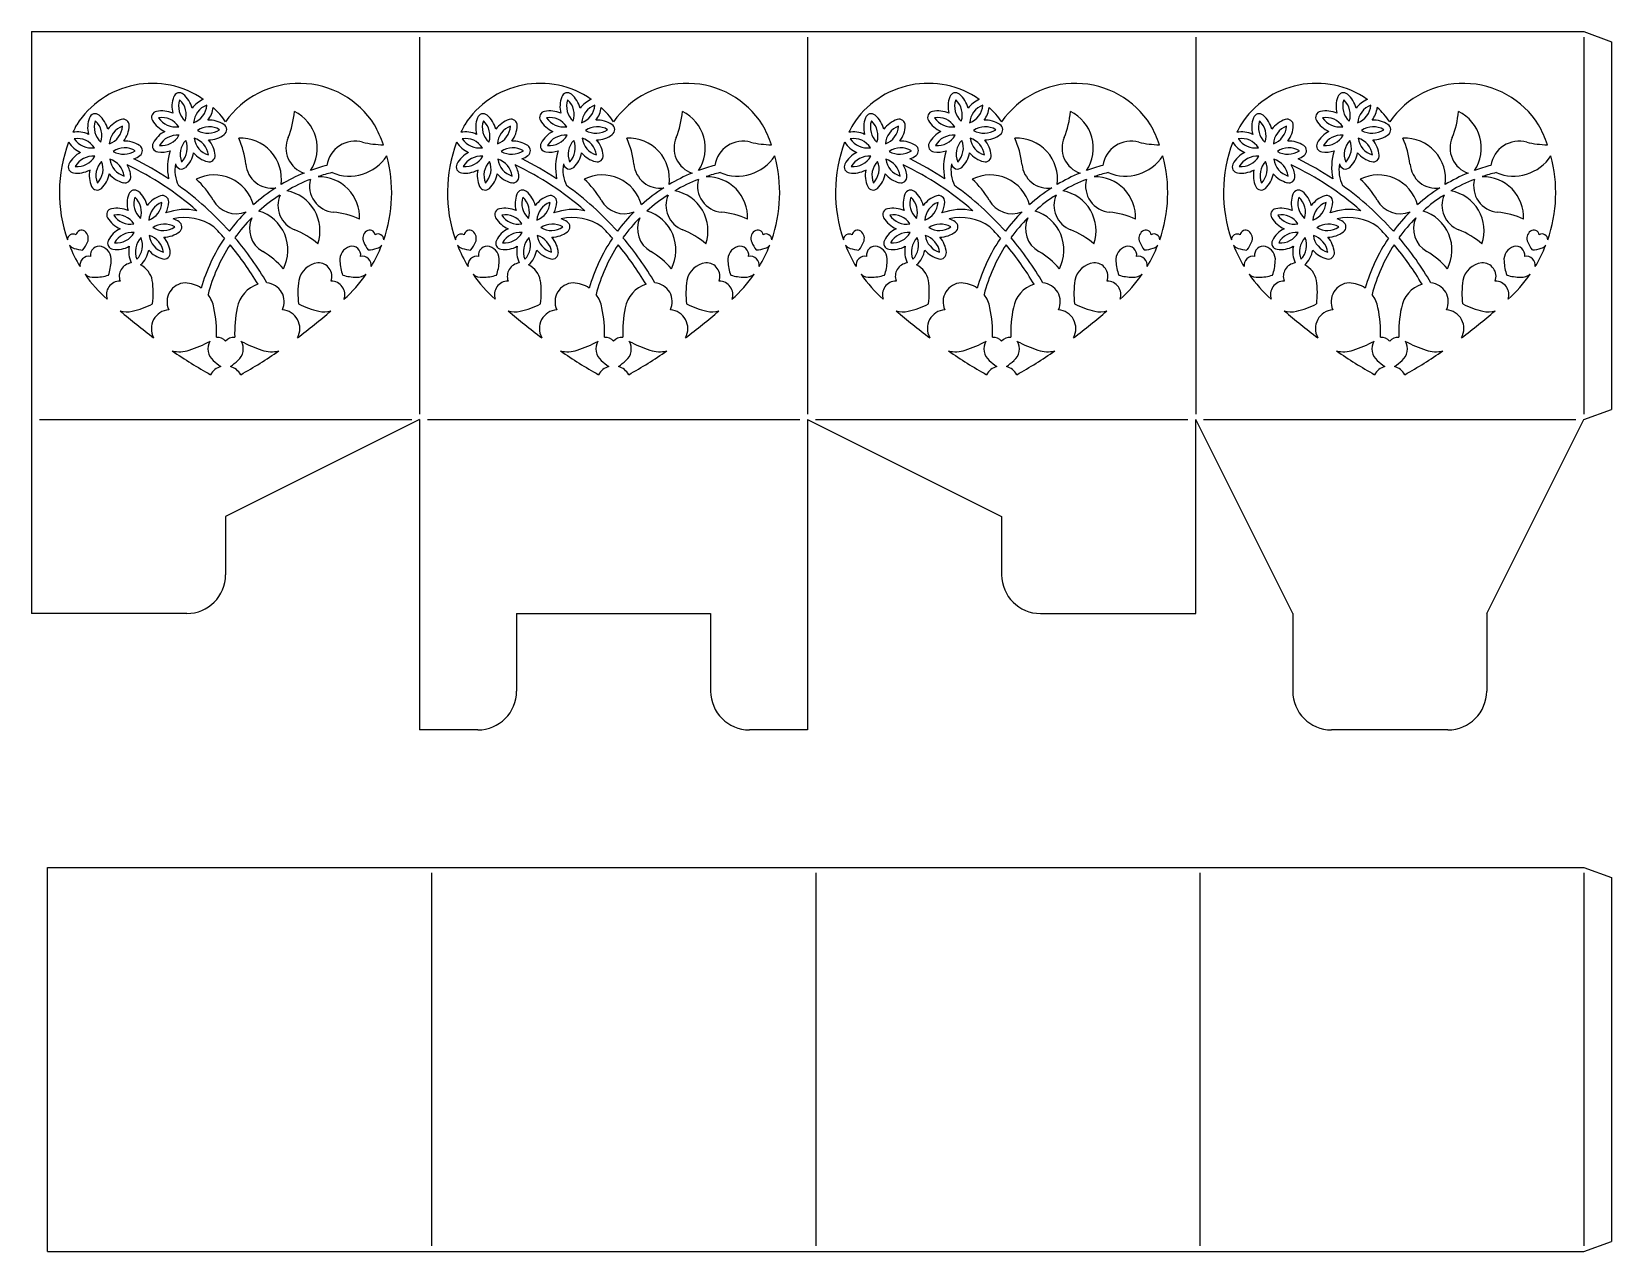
# Model space of a CAD drawing. Extents: x -472 to -187, y 912 to 1132.
import ezdxf

# ---------------------------------------------------------------- set-up
doc = ezdxf.new("R2010")
doc.units = 0
doc.layers.get('0').update_dxf_attribs({"linetype": 'CONTINUOUS'})

msp = doc.modelspace()

# ---------------------------------------------------------------- linework, layer by layer
for p, q in [((-471.69, 1132.02), (-471.69, 1027.02)), ((-471.69, 1132.02), (-191.69, 1132.02)), ((-191.69, 1132.02), (-186.69, 1130.2)), ((-401.69, 1131.02), (-401.69, 1063.02)), ((-331.69, 1131.02), (-331.69, 1063.02)), ((-261.69, 1131.02), (-261.69, 1063.02)), ((-191.69, 1131.02), (-191.69, 1063.02)), ((-186.69, 1130.2), (-186.69, 1063.85)), ((-191.69, 1062.02), (-186.69, 1063.85)), ((-470.29, 1062.02), (-403.09, 1062.02)), ((-401.69, 1062.02), (-436.69, 1044.52)), ((-401.69, 1062.02), (-401.69, 1006.02)), ((-400.29, 1062.02), (-333.09, 1062.02)), ((-331.69, 1062.02), (-331.69, 1006.02)), ((-331.69, 1062.02), (-296.69, 1044.52)), ((-330.29, 1062.02), (-263.09, 1062.02)), ((-261.69, 1027.02), (-261.69, 1062.02)), ((-244.19, 1027.02), (-261.69, 1062.02)), ((-260.29, 1062.02), (-193.09, 1062.02)), ((-209.19, 1027.02), (-191.69, 1062.02)), ((-436.69, 1044.52), (-436.69, 1034.02)), ((-296.69, 1044.52), (-296.69, 1034.02)), ((-443.69, 1027.02), (-471.69, 1027.02)), ((-384.19, 1027.02), (-349.19, 1027.02)), ((-384.19, 1027.02), (-384.19, 1013.02)), ((-349.19, 1027.02), (-349.19, 1013.02)), ((-289.69, 1027.02), (-261.69, 1027.02)), ((-244.19, 1027.02), (-244.19, 1013.02)), ((-209.19, 1027.02), (-209.19, 1013.02)), ((-391.19, 1006.02), (-401.69, 1006.02)), ((-331.69, 1006.02), (-342.19, 1006.02)), ((-216.19, 1006.02), (-237.19, 1006.02)), ((-468.84, 911.92), (-468.84, 981.22)), ((-468.84, 981.22), (-191.64, 981.22)), ((-191.64, 981.22), (-186.69, 979.41)), ((-399.54, 980.23), (-399.54, 912.91)), ((-330.24, 980.23), (-330.24, 912.91)), ((-260.94, 980.23), (-260.94, 912.91)), ((-191.64, 980.23), (-191.64, 912.91)), ((-186.69, 979.41), (-186.69, 913.73)), ((-191.64, 911.92), (-186.69, 913.73)), ((-468.84, 911.92), (-191.64, 911.92))]:
    msp.add_line(p, q)
for centre, radius, start, end in [((-449.94, 1106.54), 16.14, 55.1817, 147.4644), ((-441.51, 1118.56), 4.86, 159.517, 195.352), ((-445.03, 1119.88), 1.1, 49.9207, 159.517), ((-447.45, 1117), 4.86, 14.0857, 49.9207), ((-423.44, 1106.54), 16.14, 32.5356, 145.1936), ((-379.94, 1106.54), 16.14, 55.1817, 147.4644), ((-371.51, 1118.56), 4.86, 159.517, 195.352), ((-375.03, 1119.88), 1.1, 49.9207, 159.517), ((-377.45, 1117), 4.86, 14.0857, 49.9207), ((-353.44, 1106.54), 16.14, 32.5356, 145.1936), ((-309.94, 1106.54), 16.14, 55.1817, 147.4644), ((-301.51, 1118.56), 4.86, 159.517, 195.352), ((-305.03, 1119.88), 1.1, 49.9207, 159.517), ((-307.45, 1117), 4.86, 14.0857, 49.9207), ((-283.44, 1106.54), 16.14, 32.5356, 145.1936), ((-239.94, 1106.54), 16.14, 55.1817, 147.4644), ((-231.51, 1118.56), 4.86, 159.517, 195.352), ((-235.03, 1119.88), 1.1, 49.9207, 159.517), ((-237.45, 1117), 4.86, 14.0857, 49.9207), ((-213.44, 1106.54), 16.14, 32.5356, 145.1936), ((-448.95, 1116.54), 1.1, 101.3493, 210.9456), ((-448.21, 1112.85), 4.86, 65.5143, 101.3493), ((-441.51, 1118.56), 3.66, 161.7869, 227.6508), ((-447.45, 1117), 3.66, 341.7869, 47.6508), ((-438.81, 1115.32), 4.86, 113.1464, 143.9234), ((-438.81, 1115.32), 3.66, 110.3583, 176.2223), ((-443.74, 1119), 3.66, 290.3583, 356.2223), ((-443.74, 1119), 4.86, 322.6571, 352.2202), ((-449.94, 1106.54), 16.14, 34.8064, 46.9615), ((-440.27, 1118.89), 16.03, 338.022, 355.4707), ((-427.51, 1111.01), 7.35, 326.5491, 64.0339), ((-378.95, 1116.54), 1.1, 101.3493, 210.9456), ((-378.21, 1112.85), 4.86, 65.5143, 101.3493), ((-371.51, 1118.56), 3.66, 161.7869, 227.6508), ((-377.45, 1117), 3.66, 341.7869, 47.6508), ((-368.81, 1115.32), 4.86, 113.1464, 143.9234), ((-368.81, 1115.32), 3.66, 110.3583, 176.2223), ((-373.74, 1119), 3.66, 290.3583, 356.2223), ((-373.74, 1119), 4.86, 322.6571, 352.2202), ((-379.94, 1106.54), 16.14, 34.8064, 46.9615), ((-370.27, 1118.89), 16.03, 338.022, 355.4707), ((-357.51, 1111.01), 7.35, 326.5491, 64.0339), ((-308.95, 1116.54), 1.1, 101.3493, 210.9456), ((-308.21, 1112.85), 4.86, 65.5143, 101.3493), ((-301.51, 1118.56), 3.66, 161.7869, 227.6508), ((-307.45, 1117), 3.66, 341.7869, 47.6508), ((-298.81, 1115.32), 4.86, 113.1464, 143.9234), ((-298.81, 1115.32), 3.66, 110.3583, 176.2223), ((-303.74, 1119), 3.66, 290.3583, 356.2223), ((-303.74, 1119), 4.86, 322.6571, 352.2202), ((-309.94, 1106.54), 16.14, 34.8064, 46.9615), ((-300.27, 1118.89), 16.03, 338.022, 355.4707), ((-287.51, 1111.01), 7.35, 326.5491, 64.0339), ((-238.95, 1116.54), 1.1, 101.3493, 210.9456), ((-238.21, 1112.85), 4.86, 65.5143, 101.3493), ((-231.51, 1118.56), 3.66, 161.7869, 227.6508), ((-237.45, 1117), 3.66, 341.7869, 47.6508), ((-228.81, 1115.32), 4.86, 113.1464, 143.9234), ((-228.81, 1115.32), 3.66, 110.3583, 176.2223), ((-233.74, 1119), 3.66, 290.3583, 356.2223), ((-233.74, 1119), 4.86, 322.6571, 352.2202), ((-239.94, 1106.54), 16.14, 34.8064, 46.9615), ((-230.27, 1118.89), 16.03, 338.022, 355.4707), ((-217.51, 1111.01), 7.35, 326.5491, 64.0339), ((-440.89, 1102.95), 25.78, 151.5954, 154.9882), ((-456.72, 1114.77), 4.86, 159.517, 195.352), ((-460.24, 1116.09), 1.1, 49.9207, 159.517), ((-456.72, 1114.77), 3.66, 161.7869, 227.6508), ((-462.66, 1113.21), 3.66, 341.7869, 47.6508), ((-462.66, 1113.21), 4.86, 14.0857, 49.9207), ((-454.02, 1111.53), 4.86, 108.0885, 143.9234), ((-454.02, 1111.53), 3.66, 110.3583, 176.2223), ((-458.94, 1115.2), 3.66, 290.3583, 356.2223), ((-455.18, 1115.11), 1.1, 358.4921, 108.0885), ((-458.94, 1115.2), 4.86, 322.6571, 358.4921), ((-445.73, 1118.47), 4.86, 210.9456, 246.7806), ((-448.21, 1112.85), 3.66, 33.2155, 99.0794), ((-445.73, 1118.47), 3.66, 213.2155, 279.0794), ((-439.66, 1111.19), 3.66, 58.9297, 124.7937), ((-439.66, 1111.19), 4.86, 56.6599, 92.4949), ((-437.6, 1114.33), 1.1, 307.0635, 56.6599), ((-432.51, 1102.95), 25.78, 19.5969, 28.4226), ((-370.89, 1102.95), 25.78, 151.5954, 154.9882), ((-386.72, 1114.77), 4.86, 159.517, 195.352), ((-390.24, 1116.09), 1.1, 49.9207, 159.517), ((-386.72, 1114.77), 3.66, 161.7869, 227.6508), ((-392.66, 1113.21), 3.66, 341.7869, 47.6508), ((-392.66, 1113.21), 4.86, 14.0857, 49.9207), ((-384.02, 1111.53), 4.86, 108.0885, 143.9234), ((-384.02, 1111.53), 3.66, 110.3583, 176.2223), ((-388.94, 1115.2), 3.66, 290.3583, 356.2223), ((-385.18, 1115.11), 1.1, 358.4921, 108.0885), ((-388.94, 1115.2), 4.86, 322.6571, 358.4921), ((-375.73, 1118.47), 4.86, 210.9456, 246.7806), ((-378.21, 1112.85), 3.66, 33.2155, 99.0794), ((-375.73, 1118.47), 3.66, 213.2155, 279.0794), ((-369.66, 1111.19), 3.66, 58.9297, 124.7937), ((-369.66, 1111.19), 4.86, 56.6599, 92.4949), ((-367.6, 1114.33), 1.1, 307.0635, 56.6599), ((-362.51, 1102.95), 25.78, 19.5969, 28.4226), ((-300.89, 1102.95), 25.78, 151.5954, 154.9882), ((-316.72, 1114.77), 4.86, 159.517, 195.352), ((-320.24, 1116.09), 1.1, 49.9207, 159.517), ((-316.72, 1114.77), 3.66, 161.7869, 227.6508), ((-322.66, 1113.21), 3.66, 341.7869, 47.6508), ((-322.66, 1113.21), 4.86, 14.0857, 49.9207), ((-314.02, 1111.53), 4.86, 108.0885, 143.9234), ((-314.02, 1111.53), 3.66, 110.3583, 176.2223), ((-318.94, 1115.2), 3.66, 290.3583, 356.2223), ((-315.18, 1115.11), 1.1, 358.4921, 108.0885), ((-318.94, 1115.2), 4.86, 322.6571, 358.4921), ((-305.73, 1118.47), 4.86, 210.9456, 246.7806), ((-308.21, 1112.85), 3.66, 33.2155, 99.0794), ((-305.73, 1118.47), 3.66, 213.2155, 279.0794), ((-299.66, 1111.19), 3.66, 58.9297, 124.7937), ((-299.66, 1111.19), 4.86, 56.6599, 92.4949), ((-297.6, 1114.33), 1.1, 307.0635, 56.6599), ((-292.51, 1102.95), 25.78, 19.5969, 28.4226), ((-230.89, 1102.95), 25.78, 151.5954, 154.9882), ((-246.72, 1114.77), 4.86, 159.517, 195.352), ((-250.24, 1116.09), 1.1, 49.9207, 159.517), ((-246.72, 1114.77), 3.66, 161.7869, 227.6508), ((-252.66, 1113.21), 3.66, 341.7869, 47.6508), ((-252.66, 1113.21), 4.86, 14.0857, 49.9207), ((-244.02, 1111.53), 4.86, 108.0885, 143.9234), ((-244.02, 1111.53), 3.66, 110.3583, 176.2223), ((-248.94, 1115.2), 3.66, 290.3583, 356.2223), ((-245.18, 1115.11), 1.1, 358.4921, 108.0885), ((-248.94, 1115.2), 4.86, 322.6571, 358.4921), ((-235.73, 1118.47), 4.86, 210.9456, 246.7806), ((-238.21, 1112.85), 3.66, 33.2155, 99.0794), ((-235.73, 1118.47), 3.66, 213.2155, 279.0794), ((-229.66, 1111.19), 3.66, 58.9297, 124.7937), ((-229.66, 1111.19), 4.86, 56.6599, 92.4949), ((-227.6, 1114.33), 1.1, 307.0635, 56.6599), ((-222.51, 1102.95), 25.78, 19.5969, 28.4226), ((-440.89, 1102.95), 25.78, 159.3487, 199.2768), ((-460.93, 1114.68), 4.86, 212.893, 246.7806), ((-463.42, 1109.06), 4.86, 65.5143, 99.896), ((-463.42, 1109.06), 3.66, 33.2155, 99.0794), ((-460.93, 1114.68), 3.66, 213.2155, 279.0794), ((-454.87, 1107.4), 4.86, 56.6599, 92.4949), ((-448.79, 1111.39), 1.1, 152.7778, 262.3742), ((-445.44, 1109.67), 4.86, 116.9428, 152.7778), ((-445.44, 1109.67), 3.66, 84.644, 150.508), ((-448.29, 1115.12), 3.66, 264.644, 330.508), ((-441.23, 1109.86), 3.66, 136.0726, 201.9365), ((-447.26, 1111.03), 3.66, 316.0726, 21.9365), ((-443.42, 1109.28), 3.66, 7.5012, 73.3651), ((-438.75, 1113.27), 3.66, 187.5012, 253.3651), ((-439.86, 1117.33), 3.66, 238.9297, 304.7937), ((-439.86, 1117.33), 4.86, 271.2286, 307.0635), ((-443.42, 1109.28), 4.86, 5.2313, 41.0663), ((-433.97, 1105.44), 7.35, 352.0416, 92.6862), ((-448.95, 1106.23), 16.03, 6.6742, 24.123), ((-421.09, 1110.98), 4.71, 156.1606, 252.0924), ((-413.32, 1107.06), 5.18, 74.9215, 170.8725), ((-407.94, 1129.23), 17.63, 256.7829, 269.1072), ((-370.89, 1102.95), 25.78, 159.3487, 199.2768), ((-390.93, 1114.68), 4.86, 212.893, 246.7806), ((-393.42, 1109.06), 4.86, 65.5143, 99.896), ((-393.42, 1109.06), 3.66, 33.2155, 99.0794), ((-390.93, 1114.68), 3.66, 213.2155, 279.0794), ((-384.87, 1107.4), 4.86, 56.6599, 92.4949), ((-378.79, 1111.39), 1.1, 152.7778, 262.3742), ((-375.44, 1109.67), 4.86, 116.9428, 152.7778), ((-375.44, 1109.67), 3.66, 84.644, 150.508), ((-378.29, 1115.12), 3.66, 264.644, 330.508), ((-371.23, 1109.86), 3.66, 136.0726, 201.9365), ((-377.26, 1111.03), 3.66, 316.0726, 21.9365), ((-373.42, 1109.28), 3.66, 7.5012, 73.3651), ((-368.75, 1113.27), 3.66, 187.5012, 253.3651), ((-369.86, 1117.33), 3.66, 238.9297, 304.7937), ((-369.86, 1117.33), 4.86, 271.2286, 307.0635), ((-373.42, 1109.28), 4.86, 5.2313, 41.0663), ((-363.97, 1105.44), 7.35, 352.0416, 92.6862), ((-378.95, 1106.23), 16.03, 6.6742, 24.123), ((-351.09, 1110.98), 4.71, 156.1606, 252.0924), ((-343.32, 1107.06), 5.18, 74.9215, 170.8725), ((-337.94, 1129.23), 17.63, 256.7829, 269.1072), ((-300.89, 1102.95), 25.78, 159.3487, 199.2768), ((-320.93, 1114.68), 4.86, 212.893, 246.7806), ((-323.42, 1109.06), 4.86, 65.5143, 99.896), ((-323.42, 1109.06), 3.66, 33.2155, 99.0794), ((-320.93, 1114.68), 3.66, 213.2155, 279.0794), ((-314.87, 1107.4), 4.86, 56.6599, 92.4949), ((-308.79, 1111.39), 1.1, 152.7778, 262.3742), ((-305.44, 1109.67), 4.86, 116.9428, 152.7778), ((-305.44, 1109.67), 3.66, 84.644, 150.508), ((-308.29, 1115.12), 3.66, 264.644, 330.508), ((-301.23, 1109.86), 3.66, 136.0726, 201.9365), ((-307.26, 1111.03), 3.66, 316.0726, 21.9365), ((-303.42, 1109.28), 3.66, 7.5012, 73.3651), ((-298.75, 1113.27), 3.66, 187.5012, 253.3651), ((-299.86, 1117.33), 3.66, 238.9297, 304.7937), ((-299.86, 1117.33), 4.86, 271.2286, 307.0635), ((-303.42, 1109.28), 4.86, 5.2313, 41.0663), ((-293.97, 1105.44), 7.35, 352.0416, 92.6862), ((-308.95, 1106.23), 16.03, 6.6742, 24.123), ((-281.09, 1110.98), 4.71, 156.1606, 252.0924), ((-273.32, 1107.06), 5.18, 74.9215, 170.8725), ((-267.94, 1129.23), 17.63, 256.7829, 269.1072), ((-230.89, 1102.95), 25.78, 159.3487, 199.2768), ((-250.93, 1114.68), 4.86, 212.893, 246.7806), ((-253.42, 1109.06), 4.86, 65.5143, 99.896), ((-253.42, 1109.06), 3.66, 33.2155, 99.0794), ((-250.93, 1114.68), 3.66, 213.2155, 279.0794), ((-244.87, 1107.4), 4.86, 56.6599, 92.4949), ((-238.79, 1111.39), 1.1, 152.7778, 262.3742), ((-235.44, 1109.67), 4.86, 116.9428, 152.7778), ((-235.44, 1109.67), 3.66, 84.644, 150.508), ((-238.29, 1115.12), 3.66, 264.644, 330.508), ((-231.23, 1109.86), 3.66, 136.0726, 201.9365), ((-237.26, 1111.03), 3.66, 316.0726, 21.9365), ((-233.42, 1109.28), 3.66, 7.5012, 73.3651), ((-228.75, 1113.27), 3.66, 187.5012, 253.3651), ((-229.86, 1117.33), 3.66, 238.9297, 304.7937), ((-229.86, 1117.33), 4.86, 271.2286, 307.0635), ((-233.42, 1109.28), 4.86, 5.2313, 41.0663), ((-223.97, 1105.44), 7.35, 352.0416, 92.6862), ((-238.95, 1106.23), 16.03, 6.6742, 24.123), ((-211.09, 1110.98), 4.71, 156.1606, 252.0924), ((-203.32, 1107.06), 5.18, 74.9215, 170.8725), ((-197.94, 1129.23), 17.63, 256.7829, 269.1072), ((-460.65, 1105.88), 4.86, 116.9428, 152.7778), ((-460.65, 1105.88), 3.66, 84.644, 150.508), ((-463.49, 1111.33), 3.66, 264.644, 330.508), ((-458.63, 1105.49), 3.66, 7.5012, 73.3651), ((-453.95, 1109.47), 3.66, 187.5012, 253.3651), ((-454.87, 1107.4), 3.66, 58.9297, 124.7937), ((-455.07, 1113.54), 3.66, 238.9297, 304.7937), ((-455.07, 1113.54), 4.86, 292.2682, 307.0635), ((-478.13, 1058.32), 56.51, 56.5431, 63.8469), ((-452.8, 1110.54), 1.1, 307.0635, 56.6599), ((-448.29, 1115.12), 4.86, 262.3742, 289.1403), ((-437.05, 1107.45), 10.12, 162.277, 191.2938), ((-447.26, 1111.03), 4.86, 313.8027, 349.6377), ((-438.75, 1113.27), 4.86, 219.8, 255.635), ((-439.68, 1109.62), 1.1, 255.635, 5.2313), ((-414.37, 1114.04), 8.09, 247.3117, 326.8175), ((-432.51, 1102.95), 25.78, 340.7411, 14.9675), ((-390.65, 1105.88), 4.86, 116.9428, 152.7778), ((-390.65, 1105.88), 3.66, 84.644, 150.508), ((-393.49, 1111.33), 3.66, 264.644, 330.508), ((-388.63, 1105.49), 3.66, 7.5012, 73.3651), ((-383.95, 1109.47), 3.66, 187.5012, 253.3651), ((-384.87, 1107.4), 3.66, 58.9297, 124.7937), ((-385.07, 1113.54), 3.66, 238.9297, 304.7937), ((-385.07, 1113.54), 4.86, 292.2682, 307.0635), ((-408.13, 1058.32), 56.51, 56.5431, 63.8469), ((-382.8, 1110.54), 1.1, 307.0635, 56.6599), ((-378.29, 1115.12), 4.86, 262.3742, 289.1403), ((-367.05, 1107.45), 10.12, 162.277, 191.2938), ((-377.26, 1111.03), 4.86, 313.8027, 349.6377), ((-368.75, 1113.27), 4.86, 219.8, 255.635), ((-369.68, 1109.62), 1.1, 255.635, 5.2313), ((-344.37, 1114.04), 8.09, 247.3117, 326.8175), ((-362.51, 1102.95), 25.78, 340.7411, 14.9675), ((-320.65, 1105.88), 4.86, 116.9428, 152.7778), ((-320.65, 1105.88), 3.66, 84.644, 150.508), ((-323.49, 1111.33), 3.66, 264.644, 330.508), ((-318.63, 1105.49), 3.66, 7.5012, 73.3651), ((-313.95, 1109.47), 3.66, 187.5012, 253.3651), ((-314.87, 1107.4), 3.66, 58.9297, 124.7937), ((-315.07, 1113.54), 3.66, 238.9297, 304.7937), ((-315.07, 1113.54), 4.86, 292.2682, 307.0635), ((-338.13, 1058.32), 56.51, 56.5431, 63.8469), ((-312.8, 1110.54), 1.1, 307.0635, 56.6599), ((-308.29, 1115.12), 4.86, 262.3742, 289.1403), ((-297.05, 1107.45), 10.12, 162.277, 191.2938), ((-307.26, 1111.03), 4.86, 313.8027, 349.6377), ((-298.75, 1113.27), 4.86, 219.8, 255.635), ((-299.68, 1109.62), 1.1, 255.635, 5.2313), ((-274.37, 1114.04), 8.09, 247.3117, 326.8175), ((-292.51, 1102.95), 25.78, 340.7411, 14.9675), ((-250.65, 1105.88), 4.86, 116.9428, 152.7778), ((-250.65, 1105.88), 3.66, 84.644, 150.508), ((-253.49, 1111.33), 3.66, 264.644, 330.508), ((-248.63, 1105.49), 3.66, 7.5012, 73.3651), ((-243.95, 1109.47), 3.66, 187.5012, 253.3651), ((-244.87, 1107.4), 3.66, 58.9297, 124.7937), ((-245.07, 1113.54), 3.66, 238.9297, 304.7937), ((-245.07, 1113.54), 4.86, 292.2682, 307.0635), ((-268.13, 1058.32), 56.51, 56.5431, 63.8469), ((-242.8, 1110.54), 1.1, 307.0635, 56.6599), ((-238.29, 1115.12), 4.86, 262.3742, 289.1403), ((-227.05, 1107.45), 10.12, 162.277, 191.2938), ((-237.26, 1111.03), 4.86, 313.8027, 349.6377), ((-228.75, 1113.27), 4.86, 219.8, 255.635), ((-229.68, 1109.62), 1.1, 255.635, 5.2313), ((-204.37, 1114.04), 8.09, 247.3117, 326.8175), ((-222.51, 1102.95), 25.78, 340.7411, 14.9675), ((-463.99, 1107.6), 1.1, 152.7778, 262.3742), ((-463.49, 1111.33), 4.86, 262.3742, 298.2092), ((-456.43, 1106.07), 4.86, 168.3714, 204.2064), ((-456.43, 1106.07), 3.66, 136.0726, 201.9365), ((-462.46, 1107.24), 3.66, 316.0726, 21.9365), ((-462.46, 1107.24), 4.86, 313.8027, 349.6377), ((-453.95, 1109.47), 4.86, 219.8, 255.635), ((-454.88, 1105.83), 1.1, 255.635, 5.2313), ((-458.63, 1105.49), 4.86, 5.2313, 30.6675), ((-478.13, 1058.32), 55.01, 48.7929, 64.4953), ((-439.38, 1107.04), 6.46, 170.1818, 205.6701), ((-444.66, 1108.32), 1.1, 189.0811, 313.8027), ((-438.76, 1098.8), 7.35, 15.4514, 116.1508), ((-428.33, 1108.49), 4.71, 184.8129, 278.3702), ((-410.28, 1076.87), 32.07, 112.4798, 120.7802), ((-410.28, 1076.87), 32.07, 104.7475, 110.2365), ((-410.28, 1076.87), 30.57, 103.645, 108.5585), ((-419.87, 1098.49), 7.35, 357.5689, 91.0906), ((-393.99, 1107.6), 1.1, 152.7778, 262.3742), ((-393.49, 1111.33), 4.86, 262.3742, 298.2092), ((-386.43, 1106.07), 4.86, 168.3714, 204.2064), ((-386.43, 1106.07), 3.66, 136.0726, 201.9365), ((-392.46, 1107.24), 3.66, 316.0726, 21.9365), ((-392.46, 1107.24), 4.86, 313.8027, 349.6377), ((-383.95, 1109.47), 4.86, 219.8, 255.635), ((-384.88, 1105.83), 1.1, 255.635, 5.2313), ((-388.63, 1105.49), 4.86, 5.2313, 30.6675), ((-408.13, 1058.32), 55.01, 48.7929, 64.4953), ((-369.38, 1107.04), 6.46, 170.1818, 205.6701), ((-374.66, 1108.32), 1.1, 189.0811, 313.8027), ((-368.76, 1098.8), 7.35, 15.4514, 116.1508), ((-358.33, 1108.49), 4.71, 184.8129, 278.3702), ((-340.28, 1076.87), 32.07, 112.4798, 120.7802), ((-340.28, 1076.87), 32.07, 104.7475, 110.2365), ((-340.28, 1076.87), 30.57, 103.645, 108.5585), ((-349.87, 1098.49), 7.35, 357.5689, 91.0906), ((-323.99, 1107.6), 1.1, 152.7778, 262.3742), ((-323.49, 1111.33), 4.86, 262.3742, 298.2092), ((-316.43, 1106.07), 4.86, 168.3714, 204.2064), ((-316.43, 1106.07), 3.66, 136.0726, 201.9365), ((-322.46, 1107.24), 3.66, 316.0726, 21.9365), ((-322.46, 1107.24), 4.86, 313.8027, 349.6377), ((-313.95, 1109.47), 4.86, 219.8, 255.635), ((-314.88, 1105.83), 1.1, 255.635, 5.2313), ((-318.63, 1105.49), 4.86, 5.2313, 30.6675), ((-338.13, 1058.32), 55.01, 48.7929, 64.4953), ((-299.38, 1107.04), 6.46, 170.1818, 205.6701), ((-304.66, 1108.32), 1.1, 189.0811, 313.8027), ((-298.76, 1098.8), 7.35, 15.4514, 116.1508), ((-288.33, 1108.49), 4.71, 184.8129, 278.3702), ((-270.28, 1076.87), 32.07, 112.4798, 120.7802), ((-270.28, 1076.87), 32.07, 104.7475, 110.2365), ((-270.28, 1076.87), 30.57, 103.645, 108.5585), ((-279.87, 1098.49), 7.35, 357.5689, 91.0906), ((-253.99, 1107.6), 1.1, 152.7778, 262.3742), ((-253.49, 1111.33), 4.86, 262.3742, 298.2092), ((-246.43, 1106.07), 4.86, 168.3714, 204.2064), ((-246.43, 1106.07), 3.66, 136.0726, 201.9365), ((-252.46, 1107.24), 3.66, 316.0726, 21.9365), ((-252.46, 1107.24), 4.86, 313.8027, 349.6377), ((-243.95, 1109.47), 4.86, 219.8, 255.635), ((-244.88, 1105.83), 1.1, 255.635, 5.2313), ((-248.63, 1105.49), 4.86, 5.2313, 30.6675), ((-268.13, 1058.32), 55.01, 48.7929, 64.4953), ((-229.38, 1107.04), 6.46, 170.1818, 205.6701), ((-234.66, 1108.32), 1.1, 189.0811, 313.8027), ((-228.76, 1098.8), 7.35, 15.4514, 116.1508), ((-218.33, 1108.49), 4.71, 184.8129, 278.3702), ((-200.28, 1076.87), 32.07, 112.4798, 120.7802), ((-200.28, 1076.87), 32.07, 104.7475, 110.2365), ((-200.28, 1076.87), 30.57, 103.645, 108.5585), ((-209.87, 1098.49), 7.35, 357.5689, 91.0906), ((-459.86, 1104.52), 1.1, 204.2064, 313.8027), ((-453.12, 1102.32), 1.1, 49.9207, 159.517), ((-455.54, 1099.44), 4.86, 14.0857, 49.9207), ((-478.13, 1058.32), 56.51, 41.8152, 54.3568), ((-452.81, 1093.57), 16.03, 30.1388, 47.5876), ((-410.28, 1076.87), 32.07, 122.7862, 131.8362), ((-410.28, 1076.87), 30.57, 111.3341, 120.1788), ((-427.02, 1096.07), 7.35, 341.5533, 79.1824), ((-416.84, 1104.15), 4.71, 165.3585, 265.4422), ((-389.86, 1104.52), 1.1, 204.2064, 313.8027), ((-383.12, 1102.32), 1.1, 49.9207, 159.517), ((-385.54, 1099.44), 4.86, 14.0857, 49.9207), ((-408.13, 1058.32), 56.51, 41.8152, 54.3568), ((-382.81, 1093.57), 16.03, 30.1388, 47.5876), ((-340.28, 1076.87), 32.07, 122.7862, 131.8362), ((-340.28, 1076.87), 30.57, 111.3341, 120.1788), ((-357.02, 1096.07), 7.35, 341.5533, 79.1824), ((-346.84, 1104.15), 4.71, 165.3585, 265.4422), ((-319.86, 1104.52), 1.1, 204.2064, 313.8027), ((-313.12, 1102.32), 1.1, 49.9207, 159.517), ((-315.54, 1099.44), 4.86, 14.0857, 49.9207), ((-338.13, 1058.32), 56.51, 41.8152, 54.3568), ((-312.81, 1093.57), 16.03, 30.1388, 47.5876), ((-270.28, 1076.87), 32.07, 122.7862, 131.8362), ((-270.28, 1076.87), 30.57, 111.3341, 120.1788), ((-287.02, 1096.07), 7.35, 341.5533, 79.1824), ((-276.84, 1104.15), 4.71, 165.3585, 265.4422), ((-249.86, 1104.52), 1.1, 204.2064, 313.8027), ((-243.12, 1102.32), 1.1, 49.9207, 159.517), ((-245.54, 1099.44), 4.86, 14.0857, 49.9207), ((-268.13, 1058.32), 56.51, 41.8152, 54.3568), ((-242.81, 1093.57), 16.03, 30.1388, 47.5876), ((-200.28, 1076.87), 32.07, 122.7862, 131.8362), ((-200.28, 1076.87), 30.57, 111.3341, 120.1788), ((-217.02, 1096.07), 7.35, 341.5533, 79.1824), ((-206.84, 1104.15), 4.71, 165.3585, 265.4422), ((-456.3, 1095.3), 4.86, 65.5143, 101.3493), ((-449.6, 1101.01), 4.86, 159.517, 195.352), ((-449.6, 1101.01), 3.66, 161.7869, 227.6508), ((-455.54, 1099.44), 3.66, 341.7869, 47.6508), ((-446.9, 1097.77), 4.86, 108.0885, 143.9234), ((-446.9, 1097.77), 3.66, 110.3583, 176.2223), ((-451.82, 1101.44), 3.66, 290.3583, 356.2223), ((-448.06, 1101.34), 1.1, 358.4921, 108.0885), ((-451.82, 1101.44), 4.86, 333.9332, 358.4921), ((-434.79, 1103.85), 4.71, 208.2775, 292.2621), ((-410.28, 1076.87), 30.57, 122.9035, 131.8471), ((-422.55, 1100.67), 4.71, 156.7335, 249.4266), ((-386.3, 1095.3), 4.86, 65.5143, 101.3493), ((-379.6, 1101.01), 4.86, 159.517, 195.352), ((-379.6, 1101.01), 3.66, 161.7869, 227.6508), ((-385.54, 1099.44), 3.66, 341.7869, 47.6508), ((-376.9, 1097.77), 4.86, 108.0885, 143.9234), ((-376.9, 1097.77), 3.66, 110.3583, 176.2223), ((-381.82, 1101.44), 3.66, 290.3583, 356.2223), ((-378.06, 1101.34), 1.1, 358.4921, 108.0885), ((-381.82, 1101.44), 4.86, 333.9332, 358.4921), ((-364.79, 1103.85), 4.71, 208.2775, 292.2621), ((-340.28, 1076.87), 30.57, 122.9035, 131.8471), ((-352.55, 1100.67), 4.71, 156.7335, 249.4266), ((-316.3, 1095.3), 4.86, 65.5143, 101.3493), ((-309.6, 1101.01), 4.86, 159.517, 195.352), ((-309.6, 1101.01), 3.66, 161.7869, 227.6508), ((-315.54, 1099.44), 3.66, 341.7869, 47.6508), ((-306.9, 1097.77), 4.86, 108.0885, 143.9234), ((-306.9, 1097.77), 3.66, 110.3583, 176.2223), ((-311.82, 1101.44), 3.66, 290.3583, 356.2223), ((-308.06, 1101.34), 1.1, 358.4921, 108.0885), ((-311.82, 1101.44), 4.86, 333.9332, 358.4921), ((-294.79, 1103.85), 4.71, 208.2775, 292.2621), ((-270.28, 1076.87), 30.57, 122.9035, 131.8471), ((-282.55, 1100.67), 4.71, 156.7335, 249.4266), ((-246.3, 1095.3), 4.86, 65.5143, 101.3493), ((-239.6, 1101.01), 4.86, 159.517, 195.352), ((-239.6, 1101.01), 3.66, 161.7869, 227.6508), ((-245.54, 1099.44), 3.66, 341.7869, 47.6508), ((-236.9, 1097.77), 4.86, 108.0885, 143.9234), ((-236.9, 1097.77), 3.66, 110.3583, 176.2223), ((-241.82, 1101.44), 3.66, 290.3583, 356.2223), ((-238.06, 1101.34), 1.1, 358.4921, 108.0885), ((-241.82, 1101.44), 4.86, 333.9332, 358.4921), ((-224.79, 1103.85), 4.71, 208.2775, 292.2621), ((-200.28, 1076.87), 30.57, 122.9035, 131.8471), ((-212.55, 1100.67), 4.71, 156.7335, 249.4266), ((-457.04, 1098.98), 1.1, 101.3493, 210.9456), ((-453.81, 1100.92), 4.86, 210.9456, 246.7806), ((-456.3, 1095.3), 3.66, 33.2155, 99.0794), ((-453.81, 1100.92), 3.66, 213.2155, 279.0794), ((-447.75, 1093.63), 3.66, 58.9297, 124.7937), ((-443.97, 1089.8), 10.12, 78.153, 110.142), ((-444.09, 1089.26), 9.2, 55.168, 102.9821), ((-447.75, 1093.63), 4.86, 56.6599, 70.9438), ((-445.68, 1096.78), 1.1, 307.0635, 56.6599), ((-410.28, 1076.87), 32.07, 135.1423, 143.3807), ((-410.28, 1076.87), 30.57, 135.1919, 143.9967), ((-427.68, 1096.46), 4.71, 155.539, 240.5772), ((-432.8, 1092.6), 7.35, 332.7039, 73.1665), ((-419.01, 1083.52), 16.03, 66.1321, 83.5809), ((-387.04, 1098.98), 1.1, 101.3493, 210.9456), ((-383.81, 1100.92), 4.86, 210.9456, 246.7806), ((-386.3, 1095.3), 3.66, 33.2155, 99.0794), ((-383.81, 1100.92), 3.66, 213.2155, 279.0794), ((-377.75, 1093.63), 3.66, 58.9297, 124.7937), ((-373.97, 1089.8), 10.12, 78.153, 110.142), ((-374.09, 1089.26), 9.2, 55.168, 102.9821), ((-377.75, 1093.63), 4.86, 56.6599, 70.9438), ((-375.68, 1096.78), 1.1, 307.0635, 56.6599), ((-340.28, 1076.87), 32.07, 135.1423, 143.3807), ((-340.28, 1076.87), 30.57, 135.1919, 143.9967), ((-357.68, 1096.46), 4.71, 155.539, 240.5772), ((-362.8, 1092.6), 7.35, 332.7039, 73.1665), ((-349.01, 1083.52), 16.03, 66.1321, 83.5809), ((-317.04, 1098.98), 1.1, 101.3493, 210.9456), ((-313.81, 1100.92), 4.86, 210.9456, 246.7806), ((-316.3, 1095.3), 3.66, 33.2155, 99.0794), ((-313.81, 1100.92), 3.66, 213.2155, 279.0794), ((-307.75, 1093.63), 3.66, 58.9297, 124.7937), ((-303.97, 1089.8), 10.12, 78.153, 110.142), ((-304.09, 1089.26), 9.2, 55.168, 102.9821), ((-307.75, 1093.63), 4.86, 56.6599, 70.9438), ((-305.68, 1096.78), 1.1, 307.0635, 56.6599), ((-270.28, 1076.87), 32.07, 135.1423, 143.3807), ((-270.28, 1076.87), 30.57, 135.1919, 143.9967), ((-287.68, 1096.46), 4.71, 155.539, 240.5772), ((-292.8, 1092.6), 7.35, 332.7039, 73.1665), ((-279.01, 1083.52), 16.03, 66.1321, 83.5809), ((-247.04, 1098.98), 1.1, 101.3493, 210.9456), ((-243.81, 1100.92), 4.86, 210.9456, 246.7806), ((-246.3, 1095.3), 3.66, 33.2155, 99.0794), ((-243.81, 1100.92), 3.66, 213.2155, 279.0794), ((-237.75, 1093.63), 3.66, 58.9297, 124.7937), ((-233.97, 1089.8), 10.12, 78.153, 110.142), ((-234.09, 1089.26), 9.2, 55.168, 102.9821), ((-237.75, 1093.63), 4.86, 56.6599, 70.9438), ((-235.68, 1096.78), 1.1, 307.0635, 56.6599), ((-200.28, 1076.87), 32.07, 135.1423, 143.3807), ((-200.28, 1076.87), 30.57, 135.1919, 143.9967), ((-217.68, 1096.46), 4.71, 155.539, 240.5772), ((-222.8, 1092.6), 7.35, 332.7039, 73.1665), ((-209.01, 1083.52), 16.03, 66.1321, 83.5809), ((-464.2, 1094.46), 1.03, 59.3885, 181.07), ((-462.67, 1095.16), 1.03, 57.0998, 169.7578), ((-463.1, 1094.71), 1.64, 334.9612, 52.9867), ((-453.53, 1092.12), 4.86, 116.9428, 152.7778), ((-453.53, 1092.12), 3.66, 84.644, 150.508), ((-456.37, 1097.56), 3.66, 264.644, 330.508), ((-449.31, 1092.3), 3.66, 136.0726, 201.9365), ((-455.34, 1093.47), 3.66, 316.0726, 21.9365), ((-451.51, 1091.72), 3.66, 7.5012, 73.3651), ((-446.83, 1095.71), 3.66, 187.5012, 253.3651), ((-447.95, 1099.78), 3.66, 238.9297, 304.7937), ((-447.95, 1099.78), 4.86, 271.2286, 307.0635), ((-451.51, 1091.72), 4.86, 5.2313, 41.0663), ((-410.28, 1076.87), 32.07, 146.1329, 163.9683), ((-478.13, 1058.32), 55.01, 41.4559, 44.4084), ((-478.13, 1058.32), 56.51, 30.106, 40.2564), ((-430.33, 1081.44), 16.03, 50.1164, 67.5652), ((-410.3, 1094.72), 1.64, 127.0312, 205.0568), ((-410.73, 1095.17), 1.03, 10.2602, 122.9182), ((-409.19, 1094.47), 1.03, 358.948, 120.6295), ((-394.2, 1094.46), 1.03, 59.3885, 181.07), ((-392.67, 1095.16), 1.03, 57.0998, 169.7578), ((-393.1, 1094.71), 1.64, 334.9612, 52.9867), ((-383.53, 1092.12), 4.86, 116.9428, 152.7778), ((-383.53, 1092.12), 3.66, 84.644, 150.508), ((-386.37, 1097.56), 3.66, 264.644, 330.508), ((-379.31, 1092.3), 3.66, 136.0726, 201.9365), ((-385.34, 1093.47), 3.66, 316.0726, 21.9365), ((-381.51, 1091.72), 3.66, 7.5012, 73.3651), ((-376.83, 1095.71), 3.66, 187.5012, 253.3651), ((-377.95, 1099.78), 3.66, 238.9297, 304.7937), ((-377.95, 1099.78), 4.86, 271.2286, 307.0635), ((-381.51, 1091.72), 4.86, 5.2313, 41.0663), ((-340.28, 1076.87), 32.07, 146.1329, 163.9683), ((-408.13, 1058.32), 55.01, 41.4559, 44.4084), ((-408.13, 1058.32), 56.51, 30.106, 40.2564), ((-360.33, 1081.44), 16.03, 50.1164, 67.5652), ((-340.3, 1094.72), 1.64, 127.0312, 205.0568), ((-340.73, 1095.17), 1.03, 10.2602, 122.9182), ((-339.19, 1094.47), 1.03, 358.948, 120.6295), ((-324.2, 1094.46), 1.03, 59.3885, 181.07), ((-322.67, 1095.16), 1.03, 57.0998, 169.7578), ((-323.1, 1094.71), 1.64, 334.9612, 52.9867), ((-313.53, 1092.12), 4.86, 116.9428, 152.7778), ((-313.53, 1092.12), 3.66, 84.644, 150.508), ((-316.37, 1097.56), 3.66, 264.644, 330.508), ((-309.31, 1092.3), 3.66, 136.0726, 201.9365), ((-315.34, 1093.47), 3.66, 316.0726, 21.9365), ((-311.51, 1091.72), 3.66, 7.5012, 73.3651), ((-306.83, 1095.71), 3.66, 187.5012, 253.3651), ((-307.95, 1099.78), 3.66, 238.9297, 304.7937), ((-307.95, 1099.78), 4.86, 271.2286, 307.0635), ((-311.51, 1091.72), 4.86, 5.2313, 41.0663), ((-270.28, 1076.87), 32.07, 146.1329, 163.9683), ((-338.13, 1058.32), 55.01, 41.4559, 44.4084), ((-338.13, 1058.32), 56.51, 30.106, 40.2564), ((-290.33, 1081.44), 16.03, 50.1164, 67.5652), ((-270.3, 1094.72), 1.64, 127.0312, 205.0568), ((-270.73, 1095.17), 1.03, 10.2602, 122.9182), ((-269.19, 1094.47), 1.03, 358.948, 120.6295), ((-254.2, 1094.46), 1.03, 59.3885, 181.07), ((-252.67, 1095.16), 1.03, 57.0998, 169.7578), ((-253.1, 1094.71), 1.64, 334.9612, 52.9867), ((-243.53, 1092.12), 4.86, 116.9428, 152.7778), ((-243.53, 1092.12), 3.66, 84.644, 150.508), ((-246.37, 1097.56), 3.66, 264.644, 330.508), ((-239.31, 1092.3), 3.66, 136.0726, 201.9365), ((-245.34, 1093.47), 3.66, 316.0726, 21.9365), ((-241.51, 1091.72), 3.66, 7.5012, 73.3651), ((-236.83, 1095.71), 3.66, 187.5012, 253.3651), ((-237.95, 1099.78), 3.66, 238.9297, 304.7937), ((-237.95, 1099.78), 4.86, 271.2286, 307.0635), ((-241.51, 1091.72), 4.86, 5.2313, 41.0663), ((-200.28, 1076.87), 32.07, 146.1329, 163.9683), ((-268.13, 1058.32), 55.01, 41.4559, 44.4084), ((-268.13, 1058.32), 56.51, 30.106, 40.2564), ((-220.33, 1081.44), 16.03, 50.1164, 67.5652), ((-200.3, 1094.72), 1.64, 127.0312, 205.0568), ((-200.73, 1095.17), 1.03, 10.2602, 122.9182), ((-199.19, 1094.47), 1.03, 358.948, 120.6295), ((-463.58, 1094.49), 1.64, 218.331, 254.1851), ((-440.89, 1102.95), 25.78, 201.5641, 211.1642), ((-462.06, 1099.04), 6.44, 252.2045, 266.6922), ((-467.53, 1096.54), 6.44, 322.4541, 336.9418), ((-459.47, 1091.7), 1.6, 76.3116, 188.9696), ((-459.87, 1090.82), 2.56, 354.173, 72.1986), ((-456.87, 1093.84), 1.1, 152.7778, 262.3742), ((-456.37, 1097.56), 4.86, 262.3742, 298.2092), ((-449.31, 1092.3), 4.86, 168.3714, 204.5442), ((-455.34, 1093.47), 4.86, 312.9778, 349.6377), ((-446.83, 1095.71), 4.86, 219.8, 255.635), ((-447.76, 1092.07), 1.1, 255.635, 5.2313), ((-410.28, 1076.87), 30.57, 146.9136, 165.4297), ((-478.13, 1058.32), 55.01, 30.7272, 39.8315), ((-438.31, 1078.66), 16.03, 41.267, 58.7158), ((-413.52, 1090.82), 2.56, 107.8194, 185.845), ((-413.92, 1091.7), 1.6, 351.0484, 103.7063), ((-405.86, 1096.55), 6.44, 203.0762, 217.5639), ((-411.33, 1099.05), 6.44, 273.3258, 287.8135), ((-432.51, 1102.95), 25.78, 328.8538, 338.4538), ((-409.81, 1094.5), 1.64, 285.8329, 321.687), ((-393.58, 1094.49), 1.64, 218.331, 254.1851), ((-370.89, 1102.95), 25.78, 201.5641, 211.1642), ((-392.06, 1099.04), 6.44, 252.2045, 266.6922), ((-397.53, 1096.54), 6.44, 322.4541, 336.9418), ((-389.47, 1091.7), 1.6, 76.3116, 188.9696), ((-389.87, 1090.82), 2.56, 354.173, 72.1986), ((-386.87, 1093.84), 1.1, 152.7778, 262.3742), ((-386.37, 1097.56), 4.86, 262.3742, 298.2092), ((-379.31, 1092.3), 4.86, 168.3714, 204.5442), ((-385.34, 1093.47), 4.86, 312.9778, 349.6377), ((-376.83, 1095.71), 4.86, 219.8, 255.635), ((-377.76, 1092.07), 1.1, 255.635, 5.2313), ((-340.28, 1076.87), 30.57, 146.9136, 165.4297), ((-408.13, 1058.32), 55.01, 30.7272, 39.8315), ((-368.31, 1078.66), 16.03, 41.267, 58.7158), ((-343.52, 1090.82), 2.56, 107.8194, 185.845), ((-343.92, 1091.7), 1.6, 351.0484, 103.7063), ((-335.86, 1096.55), 6.44, 203.0762, 217.5639), ((-341.33, 1099.05), 6.44, 273.3258, 287.8135), ((-362.51, 1102.95), 25.78, 328.8538, 338.4538), ((-339.81, 1094.5), 1.64, 285.8329, 321.687), ((-323.58, 1094.49), 1.64, 218.331, 254.1851), ((-300.89, 1102.95), 25.78, 201.5641, 211.1642), ((-322.06, 1099.04), 6.44, 252.2045, 266.6922), ((-327.53, 1096.54), 6.44, 322.4541, 336.9418), ((-319.47, 1091.7), 1.6, 76.3116, 188.9696), ((-319.87, 1090.82), 2.56, 354.173, 72.1986), ((-316.87, 1093.84), 1.1, 152.7778, 262.3742), ((-316.37, 1097.56), 4.86, 262.3742, 298.2092), ((-309.31, 1092.3), 4.86, 168.3714, 204.5442), ((-315.34, 1093.47), 4.86, 312.9778, 349.6377), ((-306.83, 1095.71), 4.86, 219.8, 255.635), ((-307.76, 1092.07), 1.1, 255.635, 5.2313), ((-270.28, 1076.87), 30.57, 146.9136, 165.4297), ((-338.13, 1058.32), 55.01, 30.7272, 39.8315), ((-298.31, 1078.66), 16.03, 41.267, 58.7158), ((-273.52, 1090.82), 2.56, 107.8194, 185.845), ((-273.92, 1091.7), 1.6, 351.0484, 103.7063), ((-265.86, 1096.55), 6.44, 203.0762, 217.5639), ((-271.33, 1099.05), 6.44, 273.3258, 287.8135), ((-292.51, 1102.95), 25.78, 328.8538, 338.4538), ((-269.81, 1094.5), 1.64, 285.8329, 321.687), ((-253.58, 1094.49), 1.64, 218.331, 254.1851), ((-230.89, 1102.95), 25.78, 201.5641, 211.1642), ((-252.06, 1099.04), 6.44, 252.2045, 266.6922), ((-257.53, 1096.54), 6.44, 322.4541, 336.9418), ((-249.47, 1091.7), 1.6, 76.3116, 188.9696), ((-249.87, 1090.82), 2.56, 354.173, 72.1986), ((-246.87, 1093.84), 1.1, 152.7778, 262.3742), ((-246.37, 1097.56), 4.86, 262.3742, 298.2092), ((-239.31, 1092.3), 4.86, 168.3714, 204.5442), ((-245.34, 1093.47), 4.86, 312.9778, 349.6377), ((-236.83, 1095.71), 4.86, 219.8, 255.635), ((-237.76, 1092.07), 1.1, 255.635, 5.2313), ((-200.28, 1076.87), 30.57, 146.9136, 165.4297), ((-268.13, 1058.32), 55.01, 30.7272, 39.8315), ((-228.31, 1078.66), 16.03, 41.267, 58.7158), ((-203.52, 1090.82), 2.56, 107.8194, 185.845), ((-203.92, 1091.7), 1.6, 351.0484, 103.7063), ((-195.86, 1096.55), 6.44, 203.0762, 217.5639), ((-201.33, 1099.05), 6.44, 273.3258, 287.8135), ((-222.51, 1102.95), 25.78, 328.8538, 338.4538), ((-199.81, 1094.5), 1.64, 285.8329, 321.687), ((-461.37, 1089.88), 1.6, 78.6004, 189.6576), ((-467.36, 1091.23), 10.06, 341.666, 356.1536), ((-453.43, 1087.84), 2.45, 97.1816, 200.076), ((-453.77, 1086.4), 3.92, 10.5922, 63.6108), ((-419.62, 1086.41), 3.92, 96.713, 169.4257), ((-419.96, 1087.85), 2.45, 339.9419, 92.5999), ((-406.03, 1091.24), 10.06, 183.8643, 198.352), ((-412.02, 1089.88), 1.6, 350.3604, 101.4176), ((-391.37, 1089.88), 1.6, 78.6004, 189.6576), ((-397.36, 1091.23), 10.06, 341.666, 356.1536), ((-383.43, 1087.84), 2.45, 97.1816, 200.076), ((-383.77, 1086.4), 3.92, 10.5922, 63.6108), ((-349.62, 1086.41), 3.92, 96.713, 169.4257), ((-349.96, 1087.85), 2.45, 339.9419, 92.5999), ((-336.03, 1091.24), 10.06, 183.8643, 198.352), ((-342.02, 1089.88), 1.6, 350.3604, 101.4176), ((-321.37, 1089.88), 1.6, 78.6004, 189.6576), ((-327.36, 1091.23), 10.06, 341.666, 356.1536), ((-313.43, 1087.84), 2.45, 97.1816, 200.076), ((-313.77, 1086.4), 3.92, 10.5922, 63.6108), ((-279.62, 1086.41), 3.92, 96.713, 169.4257), ((-279.96, 1087.85), 2.45, 339.9419, 92.5999), ((-266.03, 1091.24), 10.06, 183.8643, 198.352), ((-272.02, 1089.88), 1.6, 350.3604, 101.4176), ((-251.37, 1089.88), 1.6, 78.6004, 189.6576), ((-257.36, 1091.23), 10.06, 341.666, 356.1536), ((-243.43, 1087.84), 2.45, 97.1816, 200.076), ((-243.77, 1086.4), 3.92, 10.5922, 63.6108), ((-209.62, 1086.41), 3.92, 96.713, 169.4257), ((-209.96, 1087.85), 2.45, 339.9419, 92.5999), ((-196.03, 1091.24), 10.06, 183.8643, 198.352), ((-202.02, 1089.88), 1.6, 350.3604, 101.4176), ((-460.47, 1090.24), 2.56, 231.836, 273.397), ((-440.89, 1102.95), 25.78, 214.8155, 228.2517), ((-460.57, 1097.74), 10.06, 271.4163, 285.904), ((-455.75, 1084.55), 2.45, 89.7068, 199.8319), ((-465.15, 1084.82), 15.41, 352.7724, 8.6116), ((-443.86, 1083.27), 3.41, 92.3054, 204.9634), ((-444.17, 1081.23), 5.45, 55.6393, 88.1923), ((-429.22, 1081.23), 5.45, 107.4146, 169.8512), ((-429.53, 1083.27), 3.41, 335.0546, 85.2976), ((-408.24, 1084.83), 15.41, 171.4063, 187.2456), ((-417.64, 1084.55), 2.45, 340.186, 90.3112), ((-412.82, 1097.75), 10.06, 254.114, 268.6016), ((-432.51, 1102.95), 25.78, 311.7662, 325.2025), ((-412.92, 1090.25), 2.56, 266.621, 308.182), ((-390.47, 1090.24), 2.56, 231.836, 273.397), ((-370.89, 1102.95), 25.78, 214.8155, 228.2517), ((-390.57, 1097.74), 10.06, 271.4163, 285.904), ((-385.75, 1084.55), 2.45, 89.7068, 199.8319), ((-395.15, 1084.82), 15.41, 352.7724, 8.6116), ((-373.86, 1083.27), 3.41, 92.3054, 204.9634), ((-374.17, 1081.23), 5.45, 55.6393, 88.1923), ((-359.22, 1081.23), 5.45, 107.4146, 169.8512), ((-359.53, 1083.27), 3.41, 335.0546, 85.2976), ((-338.24, 1084.83), 15.41, 171.4063, 187.2456), ((-347.64, 1084.55), 2.45, 340.186, 90.3112), ((-342.82, 1097.75), 10.06, 254.114, 268.6016), ((-362.51, 1102.95), 25.78, 311.7662, 325.2025), ((-342.92, 1090.25), 2.56, 266.621, 308.182), ((-320.47, 1090.24), 2.56, 231.836, 273.397), ((-300.89, 1102.95), 25.78, 214.8155, 228.2517), ((-320.57, 1097.74), 10.06, 271.4163, 285.904), ((-315.75, 1084.55), 2.45, 89.7068, 199.8319), ((-325.15, 1084.82), 15.41, 352.7724, 8.6116), ((-303.86, 1083.27), 3.41, 92.3054, 204.9634), ((-304.17, 1081.23), 5.45, 55.6393, 88.1923), ((-289.22, 1081.23), 5.45, 107.4146, 169.8512), ((-289.53, 1083.27), 3.41, 335.0546, 85.2976), ((-268.24, 1084.83), 15.41, 171.4063, 187.2456), ((-277.64, 1084.55), 2.45, 340.186, 90.3112), ((-272.82, 1097.75), 10.06, 254.114, 268.6016), ((-292.51, 1102.95), 25.78, 311.7662, 325.2025), ((-272.92, 1090.25), 2.56, 266.621, 308.182), ((-250.47, 1090.24), 2.56, 231.836, 273.397), ((-230.89, 1102.95), 25.78, 214.8155, 228.2517), ((-250.57, 1097.74), 10.06, 271.4163, 285.904), ((-245.75, 1084.55), 2.45, 89.7068, 199.8319), ((-255.15, 1084.82), 15.41, 352.7724, 8.6116), ((-233.86, 1083.27), 3.41, 92.3054, 204.9634), ((-234.17, 1081.23), 5.45, 55.6393, 88.1923), ((-219.22, 1081.23), 5.45, 107.4146, 169.8512), ((-219.53, 1083.27), 3.41, 335.0546, 85.2976), ((-198.24, 1084.83), 15.41, 171.4063, 187.2456), ((-207.64, 1084.55), 2.45, 340.186, 90.3112), ((-202.82, 1097.75), 10.06, 254.114, 268.6016), ((-222.51, 1102.95), 25.78, 311.7662, 325.2025), ((-202.92, 1090.25), 2.56, 266.621, 308.182), ((-444.17, 1081.23), 5.45, 10.1668, 37.6852), ((-374.17, 1081.23), 5.45, 10.1668, 37.6852), ((-304.17, 1081.23), 5.45, 10.1668, 37.6852), ((-234.17, 1081.23), 5.45, 10.1668, 37.6852), ((-454.51, 1085.36), 3.92, 252.3346, 284.5034), ((-389.33, 1158.17), 101.31, 229.0738, 233.4432), ((-456.87, 1096.6), 15.41, 282.5228, 297.0104), ((-446.68, 1078.43), 3.41, 94.5941, 208.6849), ((-459.73, 1077.69), 21.4, 357.7627, 12.1474), ((-413.66, 1077.7), 21.4, 167.8706, 182.2556), ((-426.71, 1078.43), 3.41, 331.3331, 85.4238), ((-484.08, 1158.15), 101.31, 306.5748, 310.9441), ((-416.53, 1096.61), 15.41, 243.0075, 257.4952), ((-418.88, 1085.37), 3.92, 255.5146, 287.6833), ((-384.51, 1085.36), 3.92, 252.3346, 284.5034), ((-319.33, 1158.17), 101.31, 229.0738, 233.4432), ((-386.87, 1096.6), 15.41, 282.5228, 297.0104), ((-376.68, 1078.43), 3.41, 94.5941, 208.6849), ((-389.73, 1077.69), 21.4, 357.7627, 12.1474), ((-343.66, 1077.7), 21.4, 167.8706, 182.2556), ((-356.71, 1078.43), 3.41, 331.3331, 85.4238), ((-414.08, 1158.15), 101.31, 306.5748, 310.9441), ((-346.53, 1096.61), 15.41, 243.0075, 257.4952), ((-348.88, 1085.37), 3.92, 255.5146, 287.6833), ((-314.51, 1085.36), 3.92, 252.3346, 284.5034), ((-249.33, 1158.17), 101.31, 229.0738, 233.4432), ((-316.87, 1096.6), 15.41, 282.5228, 297.0104), ((-306.68, 1078.43), 3.41, 94.5941, 208.6849), ((-319.73, 1077.69), 21.4, 357.7627, 12.1474), ((-273.66, 1077.7), 21.4, 167.8706, 182.2556), ((-286.71, 1078.43), 3.41, 331.3331, 85.4238), ((-344.08, 1158.15), 101.31, 306.5748, 310.9441), ((-276.53, 1096.61), 15.41, 243.0075, 257.4952), ((-278.88, 1085.37), 3.92, 255.5146, 287.6833), ((-244.51, 1085.36), 3.92, 252.3346, 284.5034), ((-179.33, 1158.17), 101.31, 229.0738, 233.4432), ((-246.87, 1096.6), 15.41, 282.5228, 297.0104), ((-236.68, 1078.43), 3.41, 94.5941, 208.6849), ((-249.73, 1077.69), 21.4, 357.7627, 12.1474), ((-203.66, 1077.7), 21.4, 167.8706, 182.2556), ((-216.71, 1078.43), 3.41, 331.3331, 85.4238), ((-274.08, 1158.15), 101.31, 306.5748, 310.9441), ((-206.53, 1096.61), 15.41, 243.0075, 257.4952), ((-208.88, 1085.37), 3.92, 255.5146, 287.6833), ((-445.06, 1079.7), 5.45, 256.8161, 289.3907), ((-449.66, 1094.98), 21.4, 287.4101, 298.2692), ((-437.14, 1074.77), 2.75, 150.1226, 229.603), ((-438.11, 1075.15), 1.72, 34.8523, 98.1433), ((-435.28, 1075.15), 1.72, 81.9433, 145.1477), ((-436.25, 1074.77), 2.75, 310.397, 29.8642), ((-423.74, 1094.98), 21.4, 241.7569, 252.6078), ((-428.33, 1079.7), 5.45, 250.6272, 283.2019), ((-375.06, 1079.7), 5.45, 256.8161, 289.3907), ((-379.66, 1094.98), 21.4, 287.4101, 298.2692), ((-367.14, 1074.77), 2.75, 150.1226, 229.603), ((-368.11, 1075.15), 1.72, 34.8523, 98.1433), ((-365.28, 1075.15), 1.72, 81.9433, 145.1477), ((-366.25, 1074.77), 2.75, 310.397, 29.8642), ((-353.74, 1094.98), 21.4, 241.7569, 252.6078), ((-358.33, 1079.7), 5.45, 250.6272, 283.2019), ((-305.06, 1079.7), 5.45, 256.8161, 289.3907), ((-309.66, 1094.98), 21.4, 287.4101, 298.2692), ((-297.14, 1074.77), 2.75, 150.1226, 229.603), ((-298.11, 1075.15), 1.72, 34.8523, 98.1433), ((-295.28, 1075.15), 1.72, 81.9433, 145.1477), ((-296.25, 1074.77), 2.75, 310.397, 29.8642), ((-283.74, 1094.98), 21.4, 241.7569, 252.6078), ((-288.33, 1079.7), 5.45, 250.6272, 283.2019), ((-235.06, 1079.7), 5.45, 256.8161, 289.3907), ((-239.66, 1094.98), 21.4, 287.4101, 298.2692), ((-227.14, 1074.77), 2.75, 150.1226, 229.603), ((-228.11, 1075.15), 1.72, 34.8523, 98.1433), ((-225.28, 1075.15), 1.72, 81.9433, 145.1477), ((-226.25, 1074.77), 2.75, 310.397, 29.8642), ((-213.74, 1094.98), 21.4, 241.7569, 252.6078), ((-218.33, 1079.7), 5.45, 250.6272, 283.2019), ((-389.33, 1158.17), 101.31, 235.7795, 240.3664), ((-436.69, 1068.61), 3.11, 105.9374, 151.2472), ((-431.64, 1080.65), 10.81, 227.6224, 236.8442), ((-441.75, 1080.65), 10.81, 303.1558, 312.3776), ((-436.69, 1068.61), 3.11, 28.7707, 74.0626), ((-484.08, 1158.15), 101.31, 299.6515, 304.2385), ((-319.33, 1158.17), 101.31, 235.7795, 240.3664), ((-366.69, 1068.61), 3.11, 105.9374, 151.2472), ((-361.64, 1080.65), 10.81, 227.6224, 236.8442), ((-371.75, 1080.65), 10.81, 303.1558, 312.3776), ((-366.69, 1068.61), 3.11, 28.7707, 74.0626), ((-414.08, 1158.15), 101.31, 299.6515, 304.2385), ((-249.33, 1158.17), 101.31, 235.7795, 240.3664), ((-296.69, 1068.61), 3.11, 105.9374, 151.2472), ((-291.64, 1080.65), 10.81, 227.6224, 236.8442), ((-301.75, 1080.65), 10.81, 303.1558, 312.3776), ((-296.69, 1068.61), 3.11, 28.7707, 74.0626), ((-344.08, 1158.15), 101.31, 299.6515, 304.2385), ((-179.33, 1158.17), 101.31, 235.7795, 240.3664), ((-226.69, 1068.61), 3.11, 105.9374, 151.2472), ((-221.64, 1080.65), 10.81, 227.6224, 236.8442), ((-231.75, 1080.65), 10.81, 303.1558, 312.3776), ((-226.69, 1068.61), 3.11, 28.7707, 74.0626), ((-274.08, 1158.15), 101.31, 299.6515, 304.2385), ((-443.69, 1034.02), 7, 270, 0), ((-289.69, 1034.02), 7, 180, 270), ((-391.19, 1013.02), 7, 270, 0), ((-342.19, 1013.02), 7, 180, 270), ((-237.19, 1013.02), 7, 180, 270), ((-216.19, 1013.02), 7, 270, 0)]:
    msp.add_arc(centre, radius, start, end)

doc.saveas('drawing.dxf')
